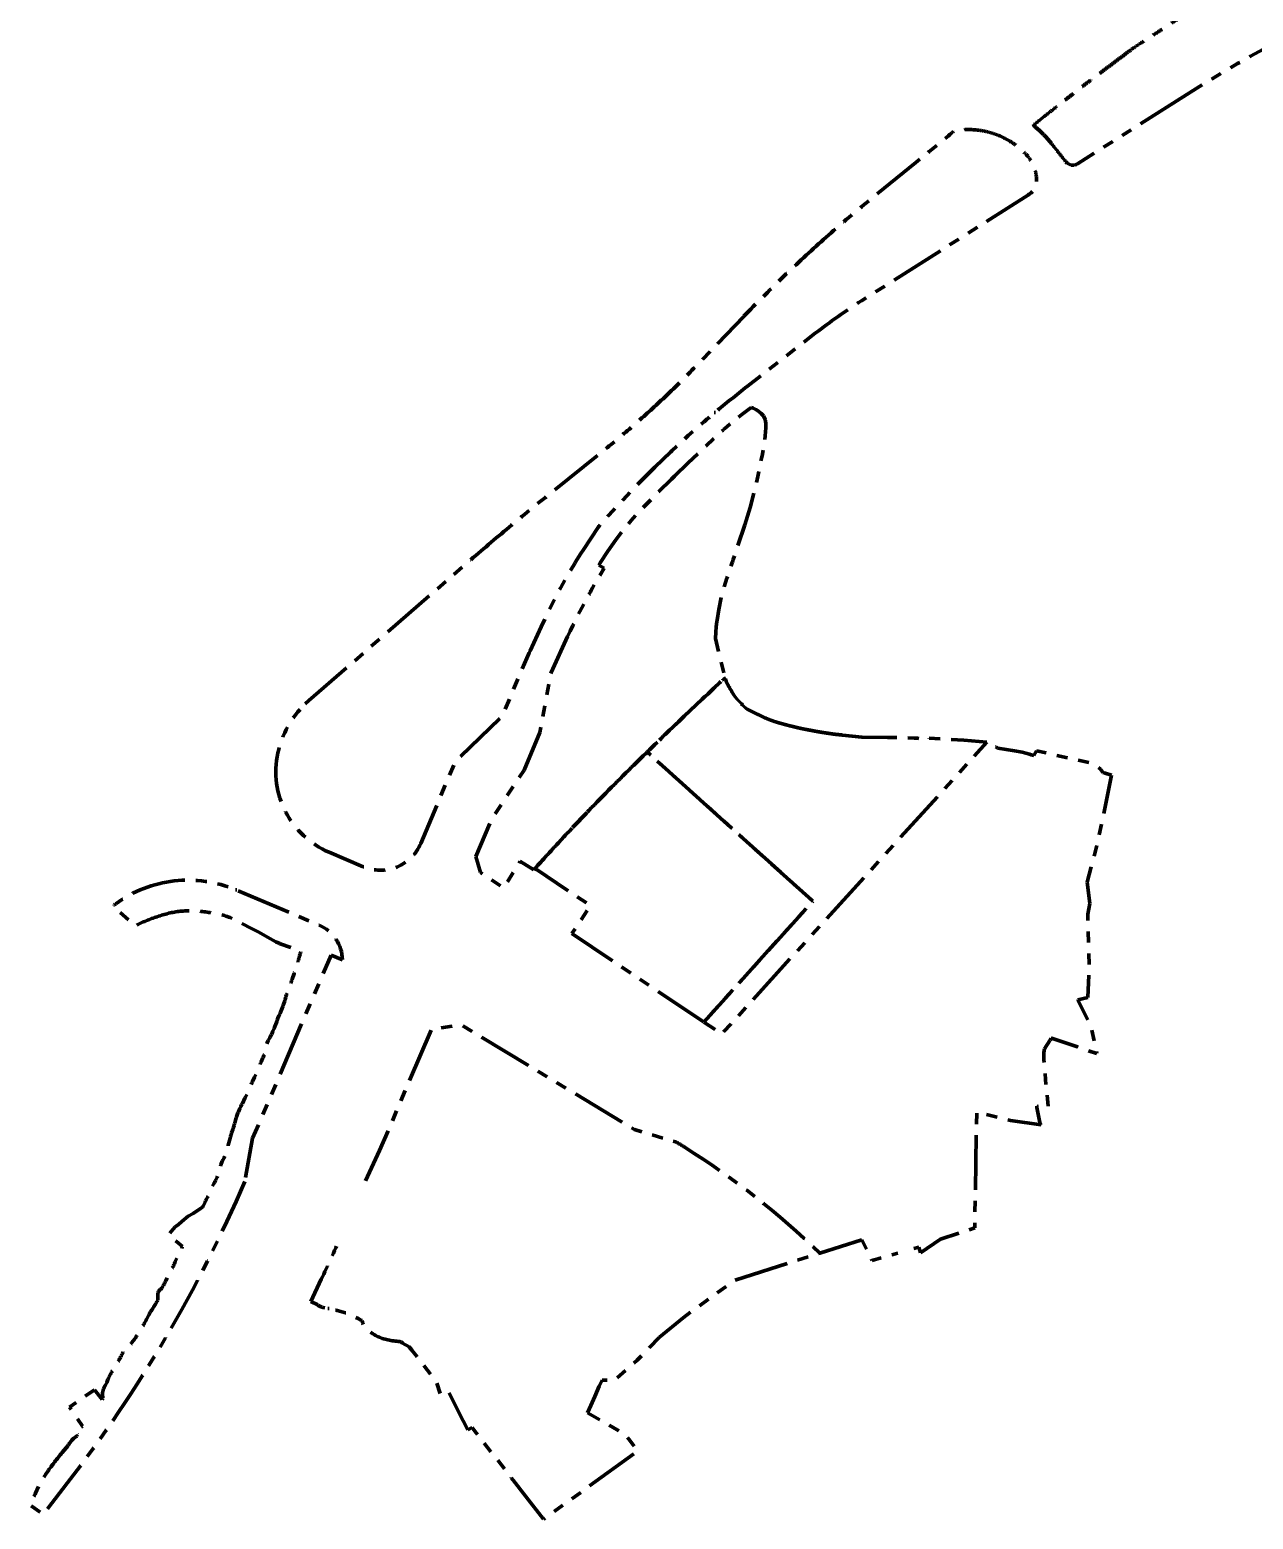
# Model space of a CAD drawing. Header units: metres. Extents: x 826132 to 828546, y 839818 to 841016.
# Drawn here: x 826346 to 826764, y 839818 to 840328 of the extents above; entities that cross this region are included whole.
import ezdxf

# ---------------------------------------------------------------- set-up
doc = ezdxf.new("R2010")
doc.units = ezdxf.units.M
doc.linetypes.add('( Phantom )', pattern=[2.5, 1.25, -0.25, 0.25, -0.25, 0.25, -0.25])
doc.layers.add('OAP820__', color=7, linetype='Continuous', lineweight=30)

# ---------------------------------------------------------------- blocks, each defined once
blk = doc.blocks.new('DGN_COMPLEXSHAPE18')
at = {"layer": 'OAP820__', "color": 7, "linetype": '( Phantom )', "lineweight": 106, "ltscale": 15}
for p, q in [((826582.9, 840105.03), (826582.9, 840105.03)), ((826586.4, 840100.48), (826586.4, 840100.48)), ((826588.09, 840098.23), (826588.09, 840098.23))]:
    blk.add_line(p, q, dxfattribs=at)
at = {"layer": 'OAP820__', "color": 7, "linetype": '( Phantom )', "lineweight": 106, "ltscale": 15, "flags": 128}
blk.add_lwpolyline([(826623.88, 840086.16), (826623.91, 840086.19), (826630.59, 840085.49), (826639.29, 840085.38), (826642.95, 840085.35), (826648.46, 840085.16), (826649.57, 840085.08), (826653.39, 840084.71), (826653.5, 840084.88), (826653.64, 840085.09), (826665.42, 840084.41), (826673.35, 840083.72), (826582.59, 839983.83), (826576.48, 839987.93), (826613.78, 840029.36), (826557.1, 840080.4), (826557.73, 840081.01), (826558.73, 840081.98), (826559.73, 840082.95), (826560.73, 840083.92), (826561.73, 840084.89), (826562.74, 840085.86), (826563.74, 840086.83), (826564.75, 840087.8), (826565.75, 840088.76), (826567.77, 840090.69), (826569.79, 840092.62), (826571.82, 840094.55), (826573.85, 840096.48), (826575.88, 840098.41), (826577.92, 840100.33), (826579.96, 840102.25), (826582, 840104.18), (826582.9, 840105.03)], dxfattribs=at)
at = {"layer": 'OAP820__', "color": 7, "linetype": '( Phantom )', "lineweight": 106, "ltscale": 15}
for points in [[(826582.9, 840105.03), (826583.8, 840105.87), (826584.01, 840105.04), (826584.12, 840104.62)], [(826584.12, 840104.62), (826584.22, 840104.2), (826585.67, 840101.72), (826586.4, 840100.48)], [(826586.4, 840100.48), (826587.12, 840099.25), (826588.09, 840098.23)], [(826588.09, 840098.23), (826589.05, 840097.22), (826590.97, 840095.19), (826592.05, 840094.67), (826593.12, 840094.15), (826594.19, 840093.62), (826595.27, 840093.1), (826596.56, 840092.48), (826597.21, 840092.17)], [(826597.21, 840092.17), (826597.86, 840091.86), (826599.01, 840091.42), (826600.16, 840090.99), (826600.91, 840090.74), (826601.66, 840090.5), (826603.55, 840089.98), (826605.44, 840089.46), (826607.73, 840088.92), (826608.87, 840088.64)], [(826608.87, 840088.64), (826610.01, 840088.37), (826613.06, 840087.8), (826616.11, 840087.22), (826618.55, 840086.86), (826620.99, 840086.49), (826621.72, 840086.41)], [(826621.72, 840086.41), (826622.45, 840086.34), (826623.91, 840086.19), (826623.89, 840086.17), (826623.88, 840086.16)]]:
    blk.add_open_spline(points, degree=2, dxfattribs=at)
blk = doc.blocks.new('DGN_COMPLEXSHAPE19')
at = {"layer": 'OAP820__', "color": 7, "linetype": '( Phantom )', "lineweight": 106, "ltscale": 15}
for p, q in [((826861.82, 840369.33), (826861.82, 840369.33)), ((826855.93, 840362.34), (826855.93, 840362.34)), ((826813.5, 840343.32), (826813.5, 840343.32)), ((826741.76, 840305.44), (826704.35, 840281.7)), ((826700.38, 840282.38), (826700.38, 840282.38)), ((826704.35, 840281.7), (826704.35, 840281.7))]:
    blk.add_line(p, q, dxfattribs=at)
at = {"layer": 'OAP820__', "color": 7, "linetype": '( Phantom )', "lineweight": 106, "ltscale": 15, "flags": 128}
blk.add_lwpolyline([(826855.93, 840362.34), (826855.63, 840362.18), (826854.6, 840361.66), (826853.56, 840361.13), (826852.53, 840360.61), (826851.48, 840360.1), (826850.44, 840359.59), (826849.39, 840359.09), (826848.34, 840358.58), (826847.29, 840358.09), (826846.23, 840357.59), (826845.17, 840357.1), (826844.11, 840356.62), (826843.04, 840356.13), (826841.97, 840355.65), (826840.9, 840355.17), (826839.83, 840354.69), (826838.76, 840354.22), (826837.68, 840353.75), (826836.6, 840353.27), (826835.52, 840352.8), (826834.44, 840352.33), (826833.35, 840351.86), (826832.27, 840351.39), (826831.18, 840350.93), (826830.1, 840350.46), (826829.01, 840349.99), (826813.5, 840343.32)], dxfattribs=at)
at = {"layer": 'OAP820__', "color": 7, "linetype": '( Phantom )', "lineweight": 106, "ltscale": 15}
for centre, radius, start, end in [((826850.4, 840372.99), 12, 297.4674, 342.2259), ((827015.14, 839874.55), 510.3, 113.2748, 122.3934), ((826702.74, 840284.24), 3, 218.2733, 302.3934)]:
    blk.add_arc(centre, radius, start, end, dxfattribs=at)
blk.add_rational_spline([(826695.38, 840288.72), (826692.65, 840292.18), (826689.23, 840294.83), (826690.9, 840296.26), (826692.63, 840297.65), (826699.93, 840303.38), (826707.23, 840309.11), (826715.39, 840315.25), (826723.54, 840321.39), (826735.95, 840329.47), (826748.35, 840337.56), (826755.6, 840342.02), (826762.85, 840346.49), (826770.19, 840350.76), (826777.53, 840355.04), (826784.96, 840359.15), (826792.39, 840363.26), (826799.91, 840367.21), (826807.44, 840371.15), (826815.83, 840375.31), (826824.22, 840379.46), (826832.6, 840383.66), (826840.98, 840387.85), (826841.96, 840388.17), (826842.95, 840388.48), (826843.4, 840388.56), (826843.85, 840388.64), (826844.42, 840388.74), (826845, 840388.85), (826846.04, 840388.89), (826847.07, 840388.93), (826848.11, 840388.83), (826849.14, 840388.74), (826850.18, 840388.53), (826851.22, 840388.33), (826852.22, 840387.97), (826853.22, 840387.61), (826854.15, 840387.1), (826855.09, 840386.59), (826855.93, 840385.95), (826856.77, 840385.3), (826857.49, 840384.64), (826858.21, 840383.98), (826858.83, 840383.23), (826859.44, 840382.49), (826859.95, 840381.66), (826860.46, 840380.83), (826860.86, 840379.94), (826861.25, 840379.05), (826861.6, 840377.94), (826861.96, 840376.83), (826862.14, 840375.67), (826862.32, 840374.52), (826862.33, 840373.35), (826862.33, 840372.18), (826862.16, 840371.03), (826861.99, 840369.87)], [1, 0.992601503754, 1, 1, 1, 1, 1, 1, 1, 1, 1, 1, 1, 1, 1, 1, 1, 1, 1, 1, 1, 1, 1, 1, 1, 1, 1, 1, 1, 1, 1, 1, 1, 1, 1, 1, 1, 1, 1, 1, 1, 1, 1, 1, 1, 1, 1, 1, 1, 1, 1, 1, 1, 1, 1, 1, 1], degree=2, knots=[0, 0, 0, 0.008936, 0.008936, 0.045642, 0.045642, 0.082348, 0.082348, 0.119054, 0.119054, 0.15576, 0.15576, 0.192466, 0.192466, 0.229172, 0.229172, 0.265878, 0.265878, 0.302584, 0.302584, 0.33929, 0.33929, 0.375996, 0.375996, 0.412703, 0.412703, 0.449409, 0.449409, 0.486115, 0.486115, 0.522821, 0.522821, 0.559527, 0.559527, 0.596233, 0.596233, 0.632939, 0.632939, 0.669645, 0.669645, 0.706351, 0.706351, 0.743057, 0.743057, 0.779763, 0.779763, 0.81647, 0.81647, 0.853176, 0.853176, 0.889882, 0.889882, 0.926588, 0.926588, 0.963294, 0.963294, 1, 1, 1], dxfattribs=at)
for points in [[(826861.99, 840369.87), (826861.91, 840369.6), (826861.82, 840369.33)], [(826700.38, 840282.38), (826697.88, 840285.55), (826695.38, 840288.72)]]:
    blk.add_open_spline(points, degree=2, dxfattribs=at)

msp = doc.modelspace()

# ---------------------------------------------------------------- linework, layer by layer
at = {"color": 7, "linetype": '( Phantom )', "lineweight": 106, "ltscale": 15, "flags": 128}
for points in [[(826440.11, 840096.82), (826441.37, 840097.98), (826494.12, 840143.92), (826494.99, 840144.67), (826495.86, 840145.43), (826496.72, 840146.18), (826497.59, 840146.93), (826498.46, 840147.68), (826499.33, 840148.43), (826500.2, 840149.17), (826501.07, 840149.92), (826501.95, 840150.66), (826502.82, 840151.41), (826503.7, 840152.15), (826504.57, 840152.89), (826505.45, 840153.63), (826506.32, 840154.37), (826507.2, 840155.11), (826508.08, 840155.85), (826508.96, 840156.59), (826509.84, 840157.33), (826510.72, 840158.06), (826511.6, 840158.8), (826512.49, 840159.53), (826513.37, 840160.26), (826514.26, 840160.99), (826515.14, 840161.72), (826516.03, 840162.45), (826516.92, 840163.18), (826517.8, 840163.91), (826518.69, 840164.63), (826519.58, 840165.36), (826520.47, 840166.08), (826521.36, 840166.8), (826522.26, 840167.53), (826523.15, 840168.25), (826524.04, 840168.97), (826524.18, 840169.07), (826541.5, 840183), (826541.54, 840183.03), (826541.62, 840183.1), (826542.25, 840183.61), (826542.88, 840184.12), (826543.52, 840184.64), (826544.15, 840185.15), (826544.78, 840185.67), (826545.41, 840186.19), (826546.03, 840186.71), (826546.66, 840187.23), (826547.28, 840187.76), (826547.91, 840188.28), (826548.53, 840188.81), (826549.15, 840189.34), (826549.77, 840189.87), (826550.39, 840190.4), (826551.01, 840190.93), (826551.63, 840191.46), (826552.24, 840192), (826552.86, 840192.54), (826553.47, 840193.07), (826554.08, 840193.61), (826554.69, 840194.16), (826555.3, 840194.7), (826555.91, 840195.24), (826556.52, 840195.79), (826557.12, 840196.33), (826557.73, 840196.88), (826558.33, 840197.43), (826558.93, 840197.98), (826559.54, 840198.53), (826560.13, 840199.09), (826560.73, 840199.64), (826561.33, 840200.2), (826561.93, 840200.76), (826562.52, 840201.31), (826563.11, 840201.87), (826563.7, 840202.44), (826564.3, 840203), (826564.88, 840203.56), (826565.47, 840204.13), (826566.06, 840204.7), (826566.64, 840205.26), (826567.23, 840205.83), (826567.81, 840206.41), (826568.39, 840206.98), (826568.97, 840207.55), (826569.55, 840208.13), (826570.13, 840208.7), (826570.7, 840209.28), (826571.28, 840209.86), (826571.85, 840210.44), (826572.42, 840211.02), (826572.99, 840211.6), (826573.56, 840212.19), (826574.13, 840212.77), (826574.69, 840213.36), (826574.98, 840213.65), (826575.05, 840213.73), (826590.13, 840229.43), (826590.23, 840229.53), (826591.02, 840230.36), (826591.82, 840231.18), (826592.62, 840232), (826593.42, 840232.82), (826594.22, 840233.64), (826595.03, 840234.45), (826595.83, 840235.27), (826596.64, 840236.08), (826597.45, 840236.89), (826598.26, 840237.7), (826599.08, 840238.51), (826599.89, 840239.31), (826600.71, 840240.12), (826601.53, 840240.92), (826602.35, 840241.72), (826603.18, 840242.52), (826604, 840243.31), (826604.83, 840244.11), (826605.66, 840244.9), (826606.49, 840245.69), (826607.32, 840246.48), (826608.16, 840247.27), (826608.99, 840248.05), (826609.83, 840248.83), (826610.67, 840249.61), (826611.51, 840250.39), (826612.36, 840251.17), (826613.2, 840251.94), (826614.05, 840252.72), (826614.9, 840253.49), (826615.75, 840254.26), (826616.6, 840255.03), (826617.46, 840255.79), (826618.31, 840256.55), (826619.17, 840257.32), (826620.03, 840258.07), (826620.89, 840258.83), (826621.75, 840259.59), (826622.62, 840260.34), (826623.48, 840261.09), (826624.35, 840261.84), (826625.22, 840262.59), (826626.09, 840263.33), (826626.97, 840264.08), (826627.84, 840264.82), (826628.72, 840265.56), (826629.59, 840266.29), (826630.47, 840267.03), (826631.36, 840267.76), (826632.24, 840268.49), (826633.12, 840269.22), (826634.01, 840269.95), (826634.9, 840270.67), (826635.34, 840271.03), (826635.56, 840271.21), (826635.67, 840271.3), (826649.03, 840282.14), (826651.27, 840283.95), (826652.39, 840284.86), (826653.5, 840285.77), (826654.62, 840286.68), (826655.73, 840287.6), (826656.84, 840288.52), (826657.95, 840289.44), (826658.51, 840289.9), (826659.06, 840290.37), (826659.61, 840290.83), (826660.16, 840291.3), (826660.71, 840291.77), (826661.26, 840292.23), (826661.27, 840292.24), (826661.28, 840292.25), (826661.66, 840292.58), (826661.67, 840292.58), (826662.2, 840293.04), (826662.2, 840293.04), (826662.22, 840293.05), (826662.23, 840293.05), (826662.37, 840293.06), (826662.63, 840293.1), (826663.16, 840293.16), (826663.69, 840293.22), (826664.22, 840293.27), (826664.75, 840293.32), (826664.88, 840293.33), (826664.92, 840293.33), (826664.93, 840293.33), (826664.94, 840293.33), (826664.97, 840293.33), (826665.09, 840293.34), (826665.33, 840293.36), (826665.57, 840293.38), (826665.81, 840293.39), (826666.05, 840293.4), (826666.29, 840293.41), (826666.54, 840293.41), (826666.78, 840293.42), (826667.02, 840293.42), (826667.27, 840293.42), (826667.51, 840293.42), (826667.76, 840293.41), (826668, 840293.41), (826668.25, 840293.4), (826668.49, 840293.38), (826668.74, 840293.37), (826668.98, 840293.36), (826669.23, 840293.34), (826669.48, 840293.32), (826669.72, 840293.29), (826669.97, 840293.27), (826670.22, 840293.24), (826670.46, 840293.21), (826670.71, 840293.18), (826670.96, 840293.15), (826671.2, 840293.11), (826671.45, 840293.07), (826671.7, 840293.03), (826671.94, 840292.98), (826672.19, 840292.94), (826672.43, 840292.89), (826672.68, 840292.84), (826672.93, 840292.79), (826673.17, 840292.73), (826673.41, 840292.68), (826673.66, 840292.62), (826673.9, 840292.55), (826674.15, 840292.49), (826674.39, 840292.42), (826674.63, 840292.35), (826674.87, 840292.28), (826675.11, 840292.21), (826675.35, 840292.13), (826675.59, 840292.05), (826675.83, 840291.97), (826676.07, 840291.89), (826676.31, 840291.81), (826676.55, 840291.72), (826676.78, 840291.63), (826677.02, 840291.54), (826677.25, 840291.45), (826677.49, 840291.35), (826677.72, 840291.25), (826677.95, 840291.15), (826678.18, 840291.05), (826678.41, 840290.94), (826678.64, 840290.84), (826678.87, 840290.73), (826679.09, 840290.62), (826679.32, 840290.51), (826679.54, 840290.39), (826679.76, 840290.27), (826679.99, 840290.16), (826680.21, 840290.04), (826680.43, 840289.91), (826680.64, 840289.79), (826680.86, 840289.66), (826681.07, 840289.53), (826681.29, 840289.4), (826681.5, 840289.27), (826681.71, 840289.14), (826681.92, 840289), (826682.13, 840288.86), (826682.34, 840288.72), (826682.54, 840288.58), (826682.74, 840288.44), (826682.95, 840288.29), (826683.15, 840288.15), (826683.34, 840288), (826683.54, 840287.85), (826683.74, 840287.7), (826683.93, 840287.55), (826684.12, 840287.39), (826684.31, 840287.24), (826684.5, 840287.08), (826684.69, 840286.92), (826684.87, 840286.76), (826685.06, 840286.6), (826685.24, 840286.43), (826685.42, 840286.27), (826685.6, 840286.1), (826685.77, 840285.94), (826685.95, 840285.77), (826686.12, 840285.6), (826686.29, 840285.43), (826686.46, 840285.26), (826686.63, 840285.08), (826686.79, 840284.91), (826686.81, 840284.89), (826686.82, 840284.88), (826686.84, 840284.85), (826686.88, 840284.81), (826687.04, 840284.64), (826687.19, 840284.46), (826687.35, 840284.28), (826687.49, 840284.1), (826687.64, 840283.91), (826687.78, 840283.73), (826687.92, 840283.53), (826688.06, 840283.34), (826688.19, 840283.14), (826688.32, 840282.94), (826688.45, 840282.73), (826688.57, 840282.53), (826688.69, 840282.32), (826688.8, 840282.11), (826688.92, 840281.89), (826689.02, 840281.68), (826689.13, 840281.46), (826689.23, 840281.24), (826689.32, 840281.02), (826689.41, 840280.79), (826689.5, 840280.57), (826689.58, 840280.34), (826689.66, 840280.11), (826689.74, 840279.88), (826689.81, 840279.65), (826689.87, 840279.41), (826689.93, 840279.18), (826689.99, 840278.95), (826690.04, 840278.71), (826690.09, 840278.47), (826690.14, 840278.24), (826690.17, 840278), (826690.21, 840277.76), (826690.24, 840277.53), (826690.27, 840277.29), (826690.3, 840277.09), (826690.33, 840276.86), (826690.36, 840276.62), (826690.37, 840276.41), (826690.33, 840276.21), (826690.33, 840276.21), (826690.33, 840276.21, -0.261153), (826687.54, 840271.04), (826687.54, 840271.04), (826630.47, 840234.83, 0.024226), (826614.64, 840223.68), (826614.64, 840223.68), (826591.38, 840205.54), (826591.38, 840205.54, 0.008859), (826580.27, 840196.55), (826580.27, 840196.55, 0.00146), (826576.33, 840193.23), (826576.33, 840193.23), (826574.82, 840191.91), (826571.17, 840188.69), (826570.76, 840188.32), (826565.52, 840183.47), (826565.4, 840183.36), (826565.19, 840183.17), (826565.19, 840183.17), (826559.75, 840177.89), (826559.71, 840177.85), (826554.93, 840173.07), (826554.93, 840173.07), (826554.39, 840172.51), (826552.64, 840170.7), (826550.21, 840168.17), (826550.21, 840168.17), (826545.57, 840163.2), (826545.56, 840163.18), (826540.57, 840157.62), (826540.57, 840157.61), (826540.44, 840157.45), (826540.44, 840157.45), (826535.18, 840149.49), (826535.18, 840149.49), (826534.45, 840148.33), (826532.47, 840145.19), (826532.46, 840145.18), (826530, 840141.17), (826529.81, 840140.85), (826527.51, 840136.64), (826527.42, 840136.48), (826525.25, 840132.33), (826525.24, 840132.3), (826522.88, 840127.58), (826522.87, 840127.56), (826520.8, 840123.2), (826520.8, 840123.2), (826517.06, 840115.03), (826516.95, 840114.81), (826516.72, 840114.29), (826512.73, 840105.08), (826507.46, 840092.56), (826491.41, 840077.11), (826479.62, 840049.1), (826479.62, 840049.1), (826479.62, 840049.1, -0.415138), (826459.94, 840041.11), (826459.94, 840041.11), (826448.31, 840046.05, -0.360855), (826430.73, 840080.09), (826430.73, 840080.09, -0.14852), (826440.11, 840096.82)], [(826526.72, 840049.29, 0.003042), (826518.72, 840040.52), (826518.72, 840040.52), (826518.34, 840040.1), (826513.58, 840042.98), (826508.05, 840033.83), (826500.09, 840039.17), (826498.45, 840044.59), (826503.77, 840057.23), (826514.98, 840074.21), (826520.41, 840087.11), (826524.23, 840107.63), (826529.8, 840119.86), (826529.8, 840119.86), (826530.72, 840121.75), (826531.63, 840123.64), (826534.06, 840128.46), (826537.31, 840134.55), (826537.69, 840135.25), (826537.85, 840135.55), (826537.99, 840135.81), (826538.3, 840136.39), (826540.53, 840140.25), (826542.39, 840143.29), (826540.53, 840144.38), (826540.96, 840145.08), (826543.59, 840149.07), (826546.35, 840152.97), (826548.12, 840155.33), (826549.72, 840157.36), (826551.62, 840159.62), (826553.46, 840161.69), (826554.32, 840162.56), (826554.46, 840162.71), (826560.02, 840168.38), (826565.47, 840173.81), (826565.56, 840173.9), (826566.43, 840174.75), (826571.16, 840179.35), (826576.81, 840184.74), (826581.46, 840189.15), (826583.06, 840190.56), (826583.27, 840190.73), (826584.39, 840191.73), (826586.04, 840193.18), (826589.48, 840195.88), (826592.66, 840198.25), (826593.4, 840198.01), (826594.24, 840197.65), (826594.8, 840197.29), (826595.35, 840196.93), (826596.07, 840196.29), (826596.32, 840196.06), (826596.87, 840195.4), (826597.53, 840194.15), (826597.7, 840192.93), (826597.72, 840191.38), (826597.53, 840188.56), (826597.29, 840186.82), (826596.4, 840181.77), (826594.96, 840174.73), (826593.62, 840169.02), (826592.32, 840164.01), (826590.57, 840158.17), (826586.54, 840146.31), (826586.26, 840145.51), (826584.35, 840139.89), (826582.9, 840135.13), (826582.42, 840133.22), (826581.58, 840129.1), (826581.01, 840125.48), (826580.95, 840125.07), (826580.74, 840123.25), (826580.6, 840121.44), (826580.44, 840119.22), (826583.8, 840105.87), (826582, 840104.18), (826579.96, 840102.25), (826577.92, 840100.33), (826575.88, 840098.41), (826573.85, 840096.48), (826571.82, 840094.55), (826569.79, 840092.62), (826567.77, 840090.69), (826565.75, 840088.76), (826564.75, 840087.8), (826563.74, 840086.83), (826562.74, 840085.86), (826561.73, 840084.89), (826560.73, 840083.92), (826559.73, 840082.95), (826558.73, 840081.98), (826557.73, 840081.01), (826556.73, 840080.04), (826555.74, 840079.06), (826554.74, 840078.09), (826553.75, 840077.11), (826552.76, 840076.14), (826551.77, 840075.16), (826550.78, 840074.18), (826549.8, 840073.2), (826548.81, 840072.22), (826547.83, 840071.24), (826546.85, 840070.26), (826545.87, 840069.27), (826544.89, 840068.29), (826543.92, 840067.3), (826542.94, 840066.31), (826541.97, 840065.32), (826541, 840064.33), (826540.03, 840063.34), (826539.07, 840062.35), (826538.1, 840061.35), (826537.14, 840060.36), (826536.18, 840059.36), (826535.23, 840058.36), (826534.27, 840057.36), (826533.32, 840056.36), (826532.37, 840055.35), (826531.42, 840054.35), (826530.47, 840053.34), (826529.53, 840052.33), (826528.59, 840051.32), (826527.65, 840050.31), (826526.72, 840049.29)], [(826518.72, 840040.52, -0.003042), (826526.72, 840049.29), (826527.65, 840050.31), (826528.59, 840051.32), (826529.53, 840052.33), (826530.47, 840053.34), (826531.42, 840054.35), (826532.37, 840055.35), (826533.32, 840056.36), (826534.27, 840057.36), (826535.23, 840058.36), (826536.18, 840059.36), (826537.14, 840060.36), (826538.1, 840061.35), (826539.07, 840062.35), (826540.03, 840063.34), (826541, 840064.33), (826541.97, 840065.32), (826542.94, 840066.31), (826543.92, 840067.3), (826544.89, 840068.29), (826545.87, 840069.27), (826546.85, 840070.26), (826547.83, 840071.24), (826548.81, 840072.22), (826549.8, 840073.2), (826550.78, 840074.18), (826551.77, 840075.16), (826552.76, 840076.14), (826553.75, 840077.11), (826554.74, 840078.09), (826555.74, 840079.06), (826556.73, 840080.04), (826557.1, 840080.4), (826613.78, 840029.36), (826576.48, 839987.93), (826531.31, 840018.23), (826537.72, 840027.78), (826518.72, 840040.52)], [(826419.44, 839933.41, -0.062404), (826358.65, 839830.09), (826358.65, 839830.09), (826350.42, 839819.4), (826345.84, 839822.79), (826346.04, 839823.17), (826346.5, 839824.08), (826346.73, 839824.54), (826346.96, 839824.99), (826347.19, 839825.44), (826347.42, 839825.9), (826347.66, 839826.35), (826347.84, 839826.72), (826348.89, 839829.23), (826349.04, 839829.53), (826349.29, 839829.97), (826349.32, 839830.02), (826349.59, 839830.45), (826349.6, 839830.46), (826349.86, 839830.89), (826350.13, 839831.33), (826350.41, 839831.76), (826350.41, 839831.77), (826350.68, 839832.2), (826350.69, 839832.21), (826350.96, 839832.64), (826350.98, 839832.66), (826351.25, 839833.09), (826351.27, 839833.11), (826351.55, 839833.53), (826351.56, 839833.55), (826351.85, 839833.97), (826351.86, 839833.98), (826352.15, 839834.4), (826352.16, 839834.42), (826352.45, 839834.83), (826352.46, 839834.85), (826352.75, 839835.26), (826352.76, 839835.28), (826353.06, 839835.69), (826353.07, 839835.7), (826353.37, 839836.11), (826353.38, 839836.13), (826353.69, 839836.54), (826353.7, 839836.56), (826354.01, 839836.96), (826354.02, 839836.98), (826354.33, 839837.38), (826354.34, 839837.39), (826354.65, 839837.79), (826354.97, 839838.2), (826355.29, 839838.6), (826355.61, 839839), (826355.93, 839839.41), (826356.25, 839839.81), (826356.25, 839839.82), (826356.57, 839840.21), (826356.58, 839840.22), (826356.9, 839840.62), (826356.91, 839840.63), (826357.23, 839841.02), (826357.24, 839841.03), (826357.57, 839841.42), (826357.58, 839841.44), (826357.91, 839841.82), (826357.92, 839841.84), (826358.25, 839842.22), (826358.27, 839842.24), (826358.6, 839842.62), (826358.62, 839842.64), (826358.95, 839843.02), (826358.97, 839843.04), (826359.12, 839843.35), (826359.31, 839843.64), (826360.28, 839844.88), (826360.52, 839845.15), (826360.8, 839845.39), (826361.76, 839846.07), (826362, 839846.22), (826362.07, 839846.44), (826362.17, 839846.68), (826361.35, 839847.82), (826363.92, 839849.65), (826359.47, 839856.11), (826363.22, 839858.76), (826367.93, 839862.1), (826370.66, 839858.81), (826370.91, 839859.17), (826370.91, 839859.18), (826370.75, 839859.93), (826370.7, 839860.3), (826370.7, 839860.67), (826370.76, 839861.03), (826371.07, 839862.36), (826371.16, 839862.66), (826371.29, 839862.95), (826371.45, 839863.22), (826371.79, 839863.7), (826372.01, 839864.1), (826372.16, 839864.61), (826372.28, 839864.92), (826372.57, 839865.57), (826372.72, 839865.91), (826372.95, 839866.43), (826373.04, 839866.61), (826373.62, 839867.72), (826373.63, 839867.73), (826373.8, 839868.04), (826373.83, 839868.09), (826374.03, 839868.45), (826374.16, 839868.68), (826374.38, 839869), (826374.6, 839869.28), (826374.65, 839869.34), (826374.77, 839869.52), (826375.65, 839871.06), (826376.14, 839871.92), (826376.37, 839872.32), (826376.38, 839872.34), (826376.68, 839872.86), (826376.8, 839873.06), (826376.98, 839873.31), (826377.13, 839873.66), (826377.18, 839873.77), (826377.44, 839874.31), (826377.49, 839874.41), (826377.78, 839874.94), (826377.85, 839875.06), (826378.25, 839875.71), (826378.4, 839875.93), (826378.58, 839876.13), (826379.23, 839876.81), (826379.44, 839877), (826379.66, 839877.17), (826379.82, 839877.28), (826380.01, 839877.42), (826380.43, 839877.72), (826380.49, 839877.83), (826380.62, 839878.07), (826380.77, 839878.29), (826381.77, 839879.57), (826382.05, 839879.96), (826382.15, 839880.09), (826382.32, 839880.29), (826382.35, 839880.34), (826382.37, 839880.39), (826382.65, 839880.84), (826382.66, 839880.87), (826383.46, 839882.15), (826383.72, 839882.57), (826384.47, 839883.78), (826384.66, 839884.1), (826384.74, 839884.25), (826384.87, 839884.48), (826384.88, 839884.52), (826385.08, 839884.88), (826385.33, 839885.34), (826385.35, 839885.37), (826385.58, 839885.78), (826385.76, 839886.12), (826386.54, 839887.69), (826386.6, 839887.81), (826386.68, 839887.96), (826386.99, 839888.52), (826387.08, 839888.66), (826387.4, 839889.16), (826387.45, 839889.23), (826387.71, 839889.6), (826387.93, 839889.93), (826388.19, 839890.34), (826388.21, 839890.37), (826388.43, 839890.71), (826388.62, 839891.04), (826388.86, 839891.45), (826389.1, 839891.86), (826389.18, 839892.01), (826389.31, 839892.24), (826389.55, 839892.67), (826389.61, 839892.79), (826389.62, 839893.06), (826389.64, 839894.6), (826389.68, 839894.98), (826389.77, 839895.35), (826389.92, 839895.71), (826390.12, 839896.04), (826390.38, 839896.33), (826390.67, 839896.58), (826391.07, 839896.87), (826391.46, 839897.62), (826391.53, 839897.77), (826391.56, 839897.83), (826391.72, 839898.15), (826391.79, 839898.28), (826391.99, 839898.6), (826392.15, 839898.93), (826392.19, 839899.01), (826392.4, 839899.39), (826392.93, 839900.51), (826392.94, 839900.52), (826393.14, 839900.99), (826393.21, 839901.14), (826393.48, 839901.67), (826393.52, 839901.74), (826394.17, 839902.91), (826394.25, 839903.05), (826394.39, 839903.31), (826394.46, 839903.44), (826394.66, 839903.81), (826394.66, 839903.81), (826394.8, 839904.09), (826394.88, 839904.29), (826394.91, 839904.37), (826395, 839904.57), (826395.1, 839904.81), (826395.3, 839905.3), (826395.32, 839905.35), (826395.55, 839905.88), (826395.6, 839905.98), (826395.85, 839906.48), (826396.51, 839907.8), (826396.76, 839908.3), (826396.84, 839908.45), (826397.13, 839908.95), (826397.27, 839909.17), (826397.41, 839909.44), (826397.51, 839909.67), (826398.03, 839911.04), (826398.05, 839911.09), (826395.99, 839912.8), (826393.96, 839914.51), (826393.35, 839915.18), (826394.22, 839916.29), (826395.58, 839917.81), (826396.73, 839918.69), (826397.87, 839919.73), (826400.07, 839921.47), (826401.75, 839922.46), (826404.23, 839924.17), (826404.94, 839924.56), (826405.11, 839924.92), (826405.14, 839924.99), (826405.8, 839926.3), (826405.82, 839926.35), (826406, 839926.73), (826406.01, 839926.76), (826406.3, 839927.33), (826406.44, 839927.59), (826406.7, 839927.98), (826406.88, 839928.31), (826406.92, 839928.37), (826407.23, 839928.9), (826407.34, 839929.06), (826407.38, 839929.15), (826407.49, 839929.37), (826407.66, 839929.71), (826407.69, 839929.78), (826407.7, 839929.82), (826407.84, 839930.42), (826407.93, 839930.71), (826408.19, 839931.42), (826408.33, 839931.72), (826408.58, 839932.21), (826408.61, 839932.25), (826408.84, 839932.7), (826408.86, 839932.73), (826409.11, 839933.18), (826409.28, 839933.5), (826409.45, 839933.86), (826409.49, 839933.95), (826409.73, 839934.41), (826409.95, 839934.84), (826409.95, 839934.86), (826409.97, 839934.89), (826409.98, 839934.91), (826410.14, 839935.23), (826410.59, 839936.14), (826410.6, 839936.17), (826410.86, 839936.68), (826410.93, 839936.81), (826411.1, 839937.09), (826411.18, 839937.32), (826411.14, 839937.46), (826411.06, 839937.85), (826411.05, 839938.26), (826411.1, 839938.66), (826411.21, 839939.04), (826411.7, 839940.29), (826411.88, 839940.67), (826412.36, 839941.48), (826412.39, 839941.52), (826412.47, 839941.81), (826412.59, 839942.08), (826412.8, 839942.53), (826412.86, 839942.7), (826413, 839943.12), (826413.32, 839944.17), (826413.4, 839944.47), (826413.54, 839944.95), (826413.66, 839945.36), (826413.77, 839945.77), (826414.37, 839948.18), (826414.51, 839948.71), (826414.53, 839948.8), (826414.69, 839949.33), (826414.7, 839949.37), (826414.86, 839949.9), (826414.9, 839950.01), (826415.39, 839951.39), (826415.48, 839951.68), (826415.73, 839952.6), (826415.76, 839952.73), (826415.94, 839953.27), (826415.95, 839953.31), (826416.1, 839953.75), (826416.48, 839955.26), (826416.56, 839955.52), (826416.95, 839956.57), (826417.07, 839956.84), (826417.26, 839957.22), (826417.75, 839958.34), (826417.76, 839958.35), (826417.84, 839958.54), (826418.05, 839959.02), (826418.08, 839959.09), (826418.32, 839959.58), (826418.33, 839959.6), (826418.46, 839959.87), (826418.47, 839959.89), (826418.56, 839960.07), (826418.57, 839960.08), (826419.47, 839961.87), (826419.66, 839962.27), (826420.25, 839963.51), (826420.38, 839963.81), (826420.58, 839964.27), (826420.64, 839964.4), (826420.85, 839964.87), (826420.85, 839964.88), (826421.23, 839965.71), (826421.37, 839966.06), (826421.55, 839966.52), (826421.57, 839966.58), (826421.8, 839967.12), (826421.85, 839967.25), (826422.01, 839967.57), (826422.72, 839969.07), (826422.93, 839969.52), (826423.15, 839969.97), (826423.34, 839970.39), (826423.72, 839971.22), (826423.82, 839971.47), (826423.86, 839971.58), (826423.99, 839971.96), (826424.09, 839972.22), (826424.22, 839972.47), (826424.44, 839972.83), (826424.49, 839972.96), (826424.84, 839973.84), (826424.84, 839973.85), (826425.03, 839974.32), (826425.04, 839974.34), (826425.62, 839975.76), (826425.65, 839975.83), (826425.94, 839976.49), (826426.05, 839976.7), (826426.18, 839976.9), (826426.29, 839977.06), (826426.78, 839978.02), (826426.78, 839978.04), (826426.78, 839978.26), (826426.81, 839978.97), (826426.84, 839979.87), (826426.87, 839980.18), (826426.94, 839980.49), (826427.04, 839980.79), (826427.39, 839981.59), (826427.5, 839981.8), (826427.62, 839982), (826427.77, 839982.23), (826427.92, 839982.48), (826428.1, 839982.8), (826428.49, 839983.54), (826428.62, 839983.82), (826429.05, 839984.84), (826429.16, 839985.1), (826429.31, 839985.48), (826429.4, 839985.73), (826429.43, 839985.81), (826430.46, 839988.35), (826430.51, 839988.64), (826430.59, 839988.95), (826430.71, 839989.25), (826431.08, 839990.06), (826431.22, 839990.33), (826431.47, 839990.73), (826431.56, 839990.97), (826432.41, 839993.29), (826432.56, 839993.7), (826432.96, 839994.89), (826433.08, 839995.26), (826433.14, 839995.58), (826433.21, 839995.83), (826433.41, 839996.5), (826433.48, 839996.71), (826433.71, 839997.28), (826433.73, 839997.34), (826433.84, 839997.59), (826433.92, 839997.85), (826433.94, 839997.92), (826434.16, 839998.56), (826434.3, 839998.91), (826434.82, 839999.92), (826434.83, 839999.96), (826435.19, 840001.4), (826435.23, 840001.52), (826435.4, 840002.08), (826435.43, 840002.17), (826435.6, 840002.67), (826436.27, 840004.62), (826436.33, 840004.79), (826436.56, 840005.33), (826436.57, 840005.36), (826436.68, 840005.6), (826436.74, 840005.94), (826436.81, 840006.23), (826437, 840006.84), (826437.02, 840006.89), (826437.19, 840007.41), (826437.21, 840007.46), (826437.35, 840007.85), (826437.6, 840008.67), (826437.74, 840009.15), (826437.76, 840009.23), (826437.89, 840009.61), (826437.98, 840009.86), (826438.02, 840010), (826438.02, 840010.01), (826438.16, 840010.53), (826438.18, 840010.6), (826438.35, 840011.15), (826438.35, 840011.17), (826438.39, 840011.3), (826438.49, 840011.61), (826438.5, 840011.64), (826438.53, 840011.72), (826438.56, 840011.8), (826438.62, 840011.99), (826437.49, 840012.63), (826437.06, 840012.76), (826437, 840012.78), (826436.6, 840012.9), (826436.46, 840012.95), (826436.27, 840013.02), (826431.54, 840014.77), (826431.41, 840014.82), (826430.01, 840015.42), (826427.14, 840016.99), (826424.27, 840018.72), (826421.51, 840020.04), (826418.61, 840021.58), (826416.69, 840022.77), (826415.79, 840023.12), (826415.32, 840023.31), (826414.85, 840023.5), (826414.37, 840023.69), (826413.9, 840023.88), (826413.42, 840024.06), (826412.95, 840024.23), (826412.47, 840024.4), (826411.98, 840024.54), (826411.49, 840024.68), (826411, 840024.8), (826410.5, 840024.91), (826410.01, 840025.01), (826409.51, 840025.1), (826409, 840025.19), (826408.5, 840025.27), (826408, 840025.35), (826407.49, 840025.42), (826406.99, 840025.49), (826406.48, 840025.56), (826405.98, 840025.63), (826405.47, 840025.7), (826404.97, 840025.76), (826404.46, 840025.82), (826403.96, 840025.88), (826403.45, 840025.93), (826402.94, 840025.98), (826402.43, 840026.02), (826401.93, 840026.04), (826401.42, 840026.06), (826400.91, 840026.06), (826400.4, 840026.06), (826399.9, 840026.05), (826399.39, 840026.02), (826398.88, 840026), (826398.37, 840025.96), (826397.86, 840025.91), (826397.35, 840025.86), (826396.85, 840025.81), (826396.34, 840025.74), (826395.84, 840025.67), (826395.34, 840025.59), (826394.84, 840025.5), (826394.34, 840025.4), (826393.84, 840025.29), (826393.35, 840025.17), (826392.85, 840025.04), (826392.36, 840024.91), (826391.87, 840024.77), (826391.38, 840024.63), (826390.9, 840024.49), (826390.41, 840024.34), (826389.93, 840024.18), (826389.44, 840024.02), (826388.96, 840023.86), (826388.48, 840023.69), (826388, 840023.52), (826387.52, 840023.34), (826387.05, 840023.16), (826386.57, 840022.98), (826386.1, 840022.79), (826385.63, 840022.6), (826385.16, 840022.4), (826384.69, 840022.2), (826384.23, 840021.99), (826383.76, 840021.78), (826383.3, 840021.57), (826382.84, 840021.34), (826382.39, 840021.11), (826381.88, 840020.84), (826374.29, 840027.72), (826374.29, 840027.72), (826374.29, 840027.72, -0.00447), (826375.27, 840028.44), (826375.27, 840028.44, -0.263843), (826416.44, 840033.18), (826416.44, 840033.18), (826444.88, 840021.1, -0.298496), (826452.8, 840009.25), (826452.8, 840009.25), (826448.99, 840010.89), (826422.07, 839948.17), (826419.44, 839933.41)], [(826460.74, 839933.59), (826465.53, 839943.96), (826483.39, 839985.57), (826493.61, 839986.96), (826552.8, 839951.15), (826567.15, 839946.79, -0.003079), (826570.1, 839944.96, -0.051951), (826616.18, 839908.89), (826586.95, 839899.58), (826569.36, 839886.74), (826561.3, 839880.14), (826553.7, 839872.22), (826545.8, 839865.34), (826541.67, 839865.35), (826540.72, 839863.35), (826539.2, 839859.79), (826537.82, 839856.7), (826536.73, 839854.17), (826546.79, 839848.4), (826549.94, 839846.36), (826550.81, 839845.21), (826552.27, 839843.3), (826553.91, 839841.16), (826521.68, 839817.79), (826515.6, 839825.58), (826511.26, 839831.14), (826510.61, 839831.97), (826500.26, 839845.24), (826498.18, 839847.9), (826497.2, 839849.16), (826495.71, 839848.4), (826494.16, 839851.47), (826492.48, 839854.82), (826489.26, 839861.19), (826486.39, 839860.31), (826485.01, 839864.79), (826484.48, 839865.48), (826476.54, 839875.66), (826476.46, 839875.76), (826476.39, 839875.86), (826476.31, 839875.97), (826476.23, 839876.07), (826476.16, 839876.17), (826476.08, 839876.27), (826476, 839876.37), (826475.93, 839876.47), (826475.85, 839876.57), (826475.77, 839876.67), (826475.7, 839876.78), (826473.4, 839878.02), (826472.9, 839878.47), (826472.42, 839878.58), (826471.92, 839878.65), (826471.41, 839878.71), (826470.89, 839878.76), (826470.39, 839878.81), (826469.88, 839878.89), (826469.38, 839878.98), (826468.88, 839879.06), (826468.38, 839879.16), (826467.88, 839879.27), (826467.39, 839879.39), (826466.9, 839879.54), (826466.42, 839879.7), (826465.94, 839879.88), (826465.47, 839880.07), (826465, 839880.27), (826464.54, 839880.48), (826464.09, 839880.71), (826463.65, 839880.97), (826463.22, 839881.25), (826462.8, 839881.54), (826462.39, 839881.84), (826461.97, 839882.13), (826461.55, 839882.42), (826461.11, 839882.7), (826460.71, 839883.01), (826460.39, 839883.39), (826460.15, 839883.83), (826459.96, 839884.31), (826459.79, 839884.8), (826459.65, 839885.29), (826459.53, 839885.78), (826459.1, 839885.94), (826458.21, 839886.47), (826456.33, 839887.45), (826455.43, 839887.81), (826453.87, 839888.45), (826451.02, 839889.24), (826450.7, 839889.33), (826448.11, 839889.92), (826448.09, 839889.93), (826448.09, 839889.93), (826447.38, 839890.02), (826446.17, 839890.31, -0.156439), (826444.35, 839891.17), (826441.98, 839892.28), (826445.56, 839899.91, 0.007587), (826452.15, 839914.24, 0.007587)]]:
    msp.add_lwpolyline(points, format="xyb", dxfattribs=at)
for points in [[(826648.37, 839910.44), (826650.07, 839910.93), (826650.67, 839908.92), (826657.46, 839913.69), (826669.17, 839917.48), (826669.86, 839957.09), (826681.38, 839954.29), (826691.96, 839952.72), (826691.44, 839953.54), (826691.22, 839954.67), (826690.44, 839958.76), (826690.47, 839959.11), (826694.39, 839958.88), (826694.36, 839958.99), (826693.65, 839965.35), (826693.25, 839970.21), (826692.86, 839974.98), (826692.8, 839977.53), (826693.11, 839978.74), (826694.93, 839981.64), (826694.95, 839981.65), (826695.39, 839982.4), (826695.43, 839982.47), (826699.88, 839980.95), (826704.36, 839979.43), (826704.56, 839979.36), (826710.98, 839977.17), (826708.99, 839986.46), (826708.98, 839986.47), (826704.49, 839995.5), (826704.48, 839995.52), (826707.84, 839996.3), (826708.43, 840006.55), (826708.01, 840019.12), (826707.88, 840023.7), (826707.85, 840024.89), (826708.62, 840028.55), (826707.68, 840035.8), (826711.27, 840049.41), (826716.02, 840072.44), (826713.79, 840073.16), (826713.01, 840073.39), (826712.79, 840073.72), (826712.26, 840074.53), (826709.46, 840076.48), (826690.3, 840080.82), (826689.4, 840079.19), (826688.55, 840079.4), (826687.9, 840079.65), (826685.44, 840080.28), (826682.77, 840080.8), (826677.08, 840081.74), (826676.4, 840082.15), (826673.86, 840083.67), (826673.35, 840083.72), (826673.35, 840083.72)], [(826616.18, 839908.89), (826630.58, 839913.47), (826634.12, 839906.38), (826642.85, 839908.87)]]:
    msp.add_lwpolyline(points, dxfattribs=at)

# ---------------------------------------------------------------- block references
at = {"color": 7, "linetype": '( Phantom )', "lineweight": 106, "ltscale": 15}
for name in ['DGN_COMPLEXSHAPE19', 'DGN_COMPLEXSHAPE18']:
    msp.add_blockref(name, (0, 0), dxfattribs=at)

doc.saveas('drawing.dxf')
